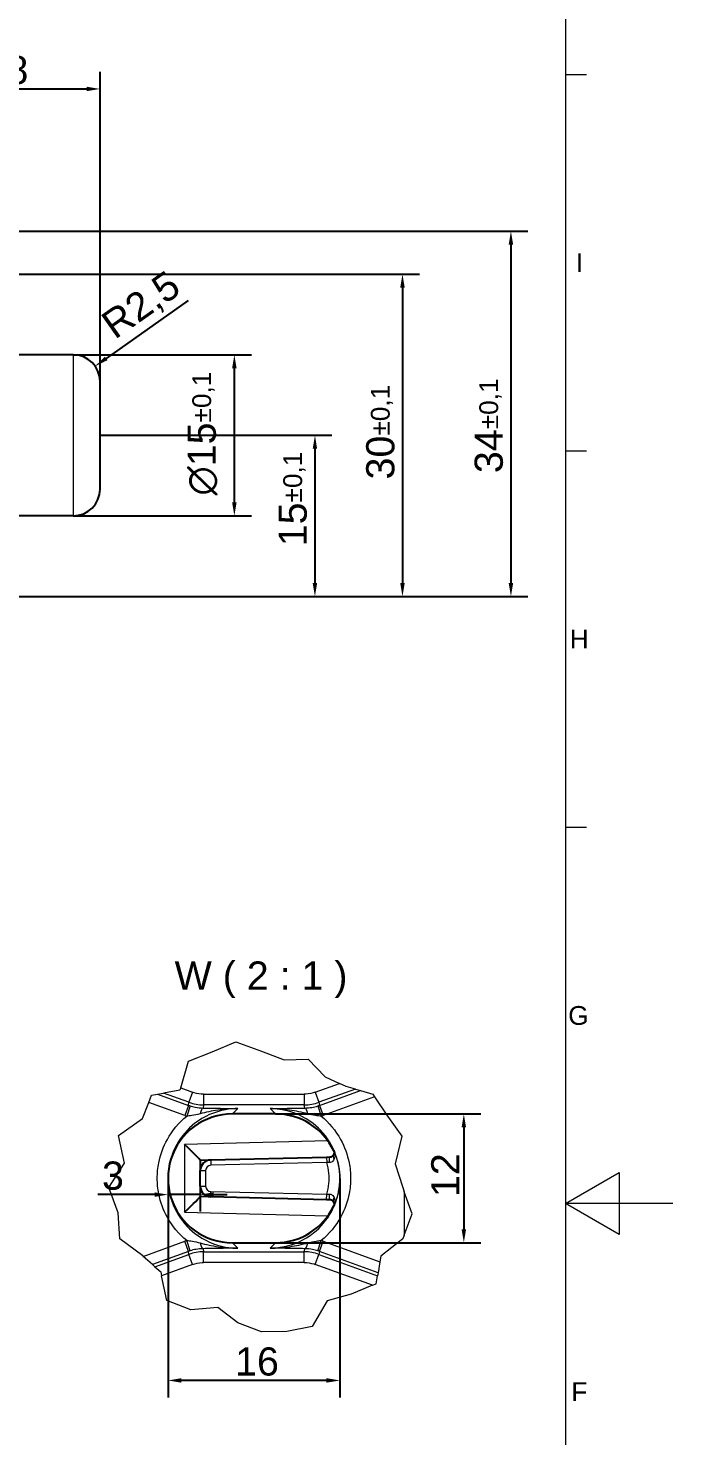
# Model space of a CAD drawing. Header units: millimetres. Extents: x 0 to 1486, y 0 to 1051.
# Drawn here: x 1336.2 to 1486.3, y 471.6 to 799.2 of the extents above; entities that cross this region are included whole.
import ezdxf

# ---------------------------------------------------------------- set-up
doc = ezdxf.new("R2010")
doc.units = ezdxf.units.MM
doc.header["$LTSCALE"] = 1.25
for name, color, linetype, lineweight, true_color in [('Bemaßungen(DIN)', 7, 'Continuous', 5, 0x262659), ('Bruchlinien(DIN)', 7, 'Continuous', 9, 0x262659), ('Sichtbare Kanten(DIN)', 7, 'Continuous', 25, 0x262659), ('Sichtbare tangentiale Kanten(DIN)', 7, 'Continuous', 15, 0x1a1a3e), ('Skizziergeometrie(DIN)', 7, 'Continuous', 9, 0x262659), ('Symbole(DIN)', 7, 'Continuous', 15, 0x262659)]:
    doc.layers.add(name, color=color, linetype=linetype, lineweight=lineweight, true_color=true_color)
doc.styles.add('Aktuell-DIN', font='arial.ttf')
doc.styles.add('Aktuell-DINGroßer Text', font='arial.ttf')
doc.dimstyles.new('STANDARD-DIN', dxfattribs={"dimscale": 1.25, "dimtxt": 5.25, "dimasz": 2.5, "dimexe": 3.175, "dimexo": 0, "dimgap": 0.8, "dimtad": 1, "dimrnd": 1e-08, "dimtxsty": 'Aktuell-DINGroßer Text', "dimcen": 0.09, "dimdle": 10, "dimclrd": 256, "dimclre": 256, "dimclrt": 256, "dimazin": 2, "dimtfac": 0.666667, "dimtmove": 0, "dimatfit": 3, "dimfxl": 1, "dimtolj": 1, "dimlwd": 25, "dimlwe": 25, "dimarcsym": 0})

# ---------------------------------------------------------------- blocks, each defined once
blk = doc.blocks.new('Ränder Standardrahmen')
at = {"layer": 'Skizziergeometrie(DIN)'}
for p, q in [((1169, 630.75), (1172.9, 630.75)), ((1169, 560.67), (1172.9, 560.67)), ((1169, 490.58), (1172.9, 490.58))]:
    blk.add_line(p, q, dxfattribs=at)
at = {"layer": 'Skizziergeometrie(DIN)', "flags": 128}
for points in [[(20, 20), (20, 821), (1169, 821), (1169, 20), (20, 20)], [(1189, 420.5), (1169, 420.5), (1179, 426.27), (1179, 414.73), (1169, 420.5)]]:
    blk.add_lwpolyline(points, dxfattribs=at)
at = {"layer": 'Symbole(DIN)', "color": 179, "true_color": 0x262659, "char_height": 3.5, "attachment_point": 7, "style": 'Aktuell-DIN'}
for s, insert in [('I', (1170.95, 593.96)), ('H', (1169.8, 523.88)), ('G', (1169.52, 453.73)), ('F', (1170.08, 383.71))]:
    blk.add_mtext(s, dxfattribs=dict(at, insert=insert))
blk = doc.blocks.new('*D12')
at = {"layer": 'Bemaßungen(DIN)', "color": 250, "linetype": 'Continuous', "lineweight": 25, "true_color": 0x3f3f3f, "transparency": 16777216}
for p, q in [((1245.44, 751.95), (1452.53, 751.95)), ((1448.56, 748.82), (1448.56, 670.07)), ((1213.52, 666.95), (1452.53, 666.95))]:
    blk.add_line(p, q, dxfattribs=at)
at = {"layer": 'Bemaßungen(DIN)', "color": 250, "linetype": 'Continuous', "true_color": 0x3f3f3f, "transparency": 16777216}
for points in [[(1448.04, 748.82), (1449.08, 748.82), (1448.56, 751.95)], [(1448.04, 670.07), (1449.08, 670.07), (1448.56, 666.95)]]:
    blk.add_solid(points, dxfattribs=at)
at = {"layer": 'Defpoints', "color": 0, "linetype": 'Continuous', "transparency": 16777216}
for p in [(1245.44, 751.95), (1213.52, 666.95), (1448.56, 666.95)]:
    blk.add_point(p, dxfattribs=at)
at = {"layer": 'Bemaßungen(DIN)', "color": 179, "linetype": 'Continuous', "lineweight": 25, "true_color": 0x262659, "transparency": 16777216, "insert": (1440.11, 695.65), "char_height": 6.5625, "attachment_point": 1, "rotation": 90, "style": 'Aktuell-DINGroßer Text'}
blk.add_mtext('\\A1;34{\\H4.375;±0,1}', dxfattribs=at)
blk = doc.blocks.new('*D13')
at = {"layer": 'Bemaßungen(DIN)', "color": 250, "linetype": 'Continuous', "lineweight": 25, "true_color": 0x3f3f3f, "transparency": 16777216}
for p, q in [((1288.04, 741.95), (1427.29, 741.95)), ((1423.32, 738.82), (1423.32, 670.07)), ((1213.52, 666.95), (1427.29, 666.95))]:
    blk.add_line(p, q, dxfattribs=at)
at = {"layer": 'Bemaßungen(DIN)', "color": 250, "linetype": 'Continuous', "true_color": 0x3f3f3f, "transparency": 16777216}
for points in [[(1422.8, 738.82), (1423.84, 738.82), (1423.32, 741.95)], [(1422.8, 670.07), (1423.84, 670.07), (1423.32, 666.95)]]:
    blk.add_solid(points, dxfattribs=at)
at = {"layer": 'Defpoints', "color": 0, "linetype": 'Continuous', "transparency": 16777216}
for p in [(1288.04, 741.95), (1213.52, 666.95), (1423.32, 666.95)]:
    blk.add_point(p, dxfattribs=at)
at = {"layer": 'Bemaßungen(DIN)', "color": 179, "linetype": 'Continuous', "lineweight": 25, "true_color": 0x262659, "transparency": 16777216, "insert": (1414.87, 694.18), "char_height": 6.5625, "attachment_point": 1, "rotation": 90, "style": 'Aktuell-DINGroßer Text'}
blk.add_mtext('\\A1;30{\\H4.375;±0,1}', dxfattribs=at)
blk = doc.blocks.new('*D14')
at = {"layer": 'Bemaßungen(DIN)', "color": 250, "linetype": 'Continuous', "lineweight": 25, "true_color": 0x3f3f3f, "transparency": 16777216}
for p, q in [((1352.94, 704.45), (1406.91, 704.45)), ((1402.94, 701.32), (1402.94, 670.07)), ((1213.52, 666.95), (1406.91, 666.95))]:
    blk.add_line(p, q, dxfattribs=at)
at = {"layer": 'Bemaßungen(DIN)', "color": 250, "linetype": 'Continuous', "true_color": 0x3f3f3f, "transparency": 16777216}
for points in [[(1402.42, 701.32), (1403.46, 701.32), (1402.94, 704.45)], [(1402.42, 670.07), (1403.46, 670.07), (1402.94, 666.95)]]:
    blk.add_solid(points, dxfattribs=at)
at = {"layer": 'Defpoints', "color": 0, "linetype": 'Continuous', "transparency": 16777216}
for p in [(1352.94, 704.45), (1213.52, 666.95), (1402.94, 666.95)]:
    blk.add_point(p, dxfattribs=at)
at = {"layer": 'Bemaßungen(DIN)', "color": 179, "linetype": 'Continuous', "lineweight": 25, "true_color": 0x262659, "transparency": 16777216, "insert": (1394.48, 678.62), "char_height": 6.5625, "attachment_point": 1, "rotation": 90, "style": 'Aktuell-DINGroßer Text'}
blk.add_mtext('\\A1;15{\\H4.375;±0,1}', dxfattribs=at)
blk = doc.blocks.new('*D15')
at = {"layer": 'Bemaßungen(DIN)', "color": 250, "linetype": 'Continuous', "lineweight": 25, "true_color": 0x3f3f3f, "transparency": 16777216}
for p, q in [((1346.69, 723.2), (1388.16, 723.2)), ((1384.19, 688.82), (1384.19, 720.07)), ((1346.69, 685.7), (1388.16, 685.7))]:
    blk.add_line(p, q, dxfattribs=at)
at = {"layer": 'Bemaßungen(DIN)', "color": 250, "linetype": 'Continuous', "true_color": 0x3f3f3f, "transparency": 16777216}
for points in [[(1383.67, 720.07), (1384.71, 720.07), (1384.19, 723.2)], [(1383.67, 688.82), (1384.71, 688.82), (1384.19, 685.7)]]:
    blk.add_solid(points, dxfattribs=at)
at = {"layer": 'Defpoints', "color": 0, "linetype": 'Continuous', "transparency": 16777216}
for p in [(1346.69, 723.2), (1384.19, 723.2), (1346.69, 685.7)]:
    blk.add_point(p, dxfattribs=at)
at = {"layer": 'Bemaßungen(DIN)', "color": 179, "linetype": 'Continuous', "lineweight": 25, "true_color": 0x262659, "transparency": 16777216, "insert": (1373.31, 690.44), "char_height": 6.5625, "attachment_point": 1, "rotation": 90, "style": 'Aktuell-DINGroßer Text'}
blk.add_mtext('\\A1;{\\fAIGDT|b0|i0;\\ln}\\fArial|b0|i0;{\\H6.5625;15{\\H4.375;±0,1}}', dxfattribs=at)
blk = doc.blocks.new('*D16')
at = {"layer": 'Bemaßungen(DIN)', "color": 250, "linetype": 'Continuous', "lineweight": 25, "true_color": 0x3f3f3f, "transparency": 16777216}
blk.add_line((1373.46, 735.85), (1354.35, 722.36), dxfattribs=at)
at = {"layer": 'Bemaßungen(DIN)', "color": 250, "linetype": 'Continuous', "true_color": 0x3f3f3f, "transparency": 16777216}
blk.add_solid([(1354.04, 722.78), (1354.65, 721.93), (1351.79, 720.55)], dxfattribs=at)
at = {"layer": 'Defpoints', "color": 0, "linetype": 'Continuous', "transparency": 16777216}
for p in [(1351.79, 720.55), (1346.69, 716.95)]:
    blk.add_point(p, dxfattribs=at)
at = {"layer": 'Bemaßungen(DIN)', "color": 179, "linetype": 'Continuous', "lineweight": 25, "true_color": 0x262659, "transparency": 16777216, "insert": (1352.59, 731.99), "char_height": 6.562, "attachment_point": 1, "rotation": 35.2211, "style": 'Aktuell-DINGroßer Text'}
blk.add_mtext('\\A1;R2,5', dxfattribs=at)
blk = doc.blocks.new('*D21')
at = {"layer": 'Bemaßungen(DIN)', "color": 250, "linetype": 'Continuous', "lineweight": 25, "true_color": 0x3f3f3f, "transparency": 16777216}
for p, q in [((1307.94, 739.45), (1307.94, 789.04)), ((1352.94, 716.95), (1352.94, 789.04)), ((1311.06, 785.07), (1349.81, 785.07))]:
    blk.add_line(p, q, dxfattribs=at)
at = {"layer": 'Bemaßungen(DIN)', "color": 250, "linetype": 'Continuous', "true_color": 0x3f3f3f, "transparency": 16777216}
for points in [[(1311.06, 785.59), (1311.06, 784.55), (1307.94, 785.07)], [(1349.81, 785.59), (1349.81, 784.55), (1352.94, 785.07)]]:
    blk.add_solid(points, dxfattribs=at)
at = {"layer": 'Defpoints', "color": 0, "linetype": 'Continuous', "transparency": 16777216}
for p in [(1352.94, 785.07), (1307.94, 739.45), (1352.94, 716.95)]:
    blk.add_point(p, dxfattribs=at)
at = {"layer": 'Bemaßungen(DIN)', "color": 179, "linetype": 'Continuous', "lineweight": 25, "true_color": 0x262659, "transparency": 16777216, "insert": (1326.04, 792.77), "char_height": 6.562, "attachment_point": 1, "style": 'Aktuell-DINGroßer Text'}
blk.add_mtext('\\A1;18', dxfattribs=at)
blk = doc.blocks.new('*D138')
at = {"layer": 'Bemaßungen(DIN)', "color": 250, "linetype": 'Continuous', "lineweight": 25, "true_color": 0x3f3f3f, "transparency": 16777216}
for p, q in [((1368.75, 531.5), (1368.75, 523.75)), ((1365.62, 527.72), (1352.38, 527.72)), ((1376.25, 527.72), (1368.75, 527.72)), ((1376.25, 529.69), (1376.25, 523.75)), ((1379.37, 527.72), (1382.5, 527.72))]:
    blk.add_line(p, q, dxfattribs=at)
at = {"layer": 'Bemaßungen(DIN)', "color": 250, "linetype": 'Continuous', "true_color": 0x3f3f3f, "transparency": 16777216}
for points in [[(1365.62, 528.24), (1365.62, 527.19), (1368.75, 527.72)], [(1379.37, 528.24), (1379.37, 527.19), (1376.25, 527.72)]]:
    blk.add_solid(points, dxfattribs=at)
at = {"layer": 'Defpoints', "color": 0, "linetype": 'Continuous', "transparency": 16777216}
for p in [(1368.75, 531.5), (1368.75, 527.72), (1376.25, 529.69)]:
    blk.add_point(p, dxfattribs=at)
at = {"layer": 'Bemaßungen(DIN)', "color": 179, "linetype": 'Continuous', "lineweight": 25, "true_color": 0x262659, "transparency": 16777216, "insert": (1353.38, 535.42), "char_height": 6.562, "attachment_point": 1, "style": 'Aktuell-DINGroßer Text'}
blk.add_mtext('\\A1;3', dxfattribs=at)
blk = doc.blocks.new('*D139')
at = {"layer": 'Bemaßungen(DIN)', "color": 250, "linetype": 'Continuous', "lineweight": 25, "true_color": 0x3f3f3f, "transparency": 16777216}
for p, q in [((1393.75, 546.5), (1441.57, 546.5)), ((1437.6, 543.37), (1437.6, 519.62)), ((1393.75, 516.5), (1441.57, 516.5))]:
    blk.add_line(p, q, dxfattribs=at)
at = {"layer": 'Bemaßungen(DIN)', "color": 250, "linetype": 'Continuous', "true_color": 0x3f3f3f, "transparency": 16777216}
for points in [[(1437.08, 543.37), (1438.12, 543.37), (1437.6, 546.5)], [(1437.08, 519.62), (1438.12, 519.62), (1437.6, 516.5)]]:
    blk.add_solid(points, dxfattribs=at)
at = {"layer": 'Defpoints', "color": 0, "linetype": 'Continuous', "transparency": 16777216}
for p in [(1393.75, 546.5), (1393.75, 516.5), (1437.6, 516.5)]:
    blk.add_point(p, dxfattribs=at)
at = {"layer": 'Bemaßungen(DIN)', "color": 179, "linetype": 'Continuous', "lineweight": 25, "true_color": 0x262659, "transparency": 16777216, "insert": (1430.01, 527.14), "char_height": 6.562, "attachment_point": 1, "rotation": 90, "style": 'Aktuell-DINGroßer Text'}
blk.add_mtext('\\A1;12', dxfattribs=at)
blk = doc.blocks.new('*D140')
at = {"layer": 'Bemaßungen(DIN)', "color": 250, "linetype": 'Continuous', "lineweight": 25, "true_color": 0x3f3f3f, "transparency": 16777216}
for p, q in [((1368.75, 531.5), (1368.75, 480.49)), ((1408.75, 531.5), (1408.75, 480.49)), ((1405.62, 484.46), (1371.87, 484.46))]:
    blk.add_line(p, q, dxfattribs=at)
at = {"layer": 'Bemaßungen(DIN)', "color": 250, "linetype": 'Continuous', "true_color": 0x3f3f3f, "transparency": 16777216}
for points in [[(1371.87, 484.98), (1371.87, 483.94), (1368.75, 484.46)], [(1405.62, 484.98), (1405.62, 483.94), (1408.75, 484.46)]]:
    blk.add_solid(points, dxfattribs=at)
at = {"layer": 'Defpoints', "color": 0, "linetype": 'Continuous', "transparency": 16777216}
for p in [(1368.75, 531.5), (1408.75, 531.5), (1368.75, 484.46)]:
    blk.add_point(p, dxfattribs=at)
at = {"layer": 'Bemaßungen(DIN)', "color": 179, "linetype": 'Continuous', "lineweight": 25, "true_color": 0x262659, "transparency": 16777216, "insert": (1384.36, 492.16), "char_height": 6.562, "attachment_point": 1, "style": 'Aktuell-DINGroßer Text'}
blk.add_mtext('\\A1;16', dxfattribs=at)

msp = doc.modelspace()

# ---------------------------------------------------------------- linework, layer by layer
at = {"layer": 'Bruchlinien(DIN)'}
for p, q in [((1373.551, 558.7768), (1379.0374, 560.9305)), ((1379.0374, 560.9305), (1384.5387, 563.2945)), ((1384.5387, 563.2945), (1390.5168, 561.097)), ((1390.5168, 561.097), (1395.7531, 559.0874)), ((1371.6948, 552.5529), (1373.551, 558.7768)), ((1395.7531, 559.0874), (1401.3701, 559.2101)), ((1401.3701, 559.2101), (1405.3579, 555.0965)), ((1405.3579, 555.0965), (1408.6553, 553.5922)), ((1364.2566, 549.1928), (1364.9146, 550.8739)), ((1364.9146, 550.8739), (1366.2913, 551.111)), ((1366.2913, 551.111), (1367.6896, 551.3518)), ((1371.5341, 552.0139), (1367.6896, 551.3518)), ((1371.6948, 552.5529), (1371.5341, 552.0139)), ((1410.2237, 552.8768), (1408.6553, 553.5922)), ((1412.3497, 552.278), (1410.2237, 552.8768)), ((1412.3497, 552.278), (1413.511, 551.951)), ((1413.511, 551.951), (1416.4248, 551.1305)), ((1416.4248, 551.1305), (1416.8414, 550.5043)), ((1416.8414, 550.5043), (1419.6845, 546.231)), ((1362.7753, 545.4077), (1364.2566, 549.1928)), ((1357.2448, 541.5011), (1362.7753, 545.4077)), ((1419.6845, 546.231), (1423.2087, 541.29)), ((1358.6408, 535.0117), (1357.2448, 541.5011)), ((1423.2087, 541.29), (1421.5877, 534.8697)), ((1354.9745, 529.3911), (1358.6408, 535.0117)), ((1421.5877, 534.8697), (1423.367, 529.3911)), ((1357.112, 523.5009), (1354.9745, 529.3911)), ((1423.367, 529.3911), (1423.7472, 528.3315)), ((1425.586, 523.2074), (1423.7472, 528.3315)), ((1357.5664, 517.3981), (1357.112, 523.5009)), ((1423.7472, 518.2466), (1425.586, 523.2074)), ((1423.7472, 518.2466), (1423.4369, 517.4092)), ((1362.8762, 513.4328), (1357.5664, 517.3981)), ((1423.4369, 517.4092), (1418.2715, 513.3669)), ((1362.9835, 513.3377), (1362.8762, 513.4328)), ((1365.11, 511.4529), (1362.9835, 513.3377)), ((1365.7097, 510.9215), (1365.11, 511.4529)), ((1418.0553, 512.0477), (1417.6441, 509.5386)), ((1418.2715, 513.3669), (1418.0553, 512.0477)), ((1365.7097, 510.9215), (1367.0694, 509.7163)), ((1367.0694, 509.7163), (1367.2559, 508.8254)), ((1368.4546, 503.0983), (1367.2559, 508.8254)), ((1417.2249, 506.9804), (1417.5282, 508.831)), ((1417.6441, 509.5386), (1417.5282, 508.831)), ((1416.3348, 506.6066), (1411.381, 504.5262)), ((1416.3348, 506.6066), (1417.2249, 506.9804)), ((1374.0646, 500.895), (1368.4546, 503.0983)), ((1380.3356, 501.4184), (1374.0646, 500.895)), ((1384.9625, 497.8911), (1380.3356, 501.4184)), ((1405.7784, 502.9572), (1402.3128, 496.9819)), ((1411.381, 504.5262), (1405.7784, 502.9572)), ((1390.5168, 495.7888), (1384.9625, 497.8911)), ((1396.4285, 495.8644), (1390.5168, 495.7888)), ((1402.3128, 496.9819), (1396.4285, 495.8644))]:
    msp.add_line(p, q, dxfattribs=at)
at = {"layer": 'Sichtbare Kanten(DIN)'}
for p, q in [((1346.6864, 723.1984), (1315.4364, 723.1984)), ((1352.9364, 691.9484), (1352.9364, 716.9484)), ((1346.6864, 685.6984), (1315.4364, 685.6984)), ((1393.7472, 546.4969), (1383.7472, 546.4969)), ((1376.2472, 535.7413), (1378.6862, 535.8009)), ((1376.2472, 535.7426), (1376.2472, 535.7413)), ((1376.2472, 535.7413), (1376.2472, 533.3017)), ((1378.6862, 535.8009), (1405.6564, 536.4601)), ((1405.6564, 536.4601), (1406.4294, 536.479)), ((1376.2472, 529.6922), (1376.2472, 533.3017)), ((1376.2472, 529.6922), (1376.2472, 527.2526)), ((1376.2472, 527.2526), (1376.2472, 527.2513)), ((1378.6862, 527.1929), (1376.2472, 527.2526)), ((1405.6564, 526.5338), (1378.6862, 527.1929)), ((1406.4294, 526.5149), (1405.6564, 526.5338)), ((1383.7472, 516.4969), (1393.7472, 516.4969))]:
    msp.add_line(p, q, dxfattribs=at)
for centre, radius, start, end in [((1346.6864, 716.9484), 6.25, 0, 90), ((1346.6864, 691.9484), 6.25, 270, 0), ((1383.7472, 531.4969), 15, 90, 162.765892), ((1393.7472, 531.4969), 15, 25.29422, 90), ((1383.7472, 531.4969), 15, 162.765892, 197.234108), ((1378.7472, 533.3017), 2.5, 91.4, 180), ((1378.7472, 529.6922), 2.5, 180, 268.6), ((1383.7472, 531.4969), 15, 197.234108, 270), ((1393.7472, 531.4969), 15, 270, 334.70578)]:
    msp.add_arc(centre, radius, start, end, dxfattribs=at)
for centre, major_axis, start_param, end_param in [((1372.4972, 539.4008), (-3.7497, 3.6592), 3.15436284, 4.69897923), ((1372.4972, 523.5931), (3.7497, 3.6592), 4.72579873, 6.27041512)]:
    msp.add_ellipse(centre, major_axis=major_axis, ratio=0.01308681, start_param=start_param, end_param=end_param, dxfattribs=at)
for points, knots in [([(1407.3091, 537.9059), (1407.3799, 537.7562), (1407.4127, 537.5886), (1407.3943, 537.2578), (1407.3432, 537.0949), (1407.2515, 536.9463), (1407.2467, 536.9387), (1407.2418, 536.9312)], [0, 0, 0, 0, 0.49695745, 0.49695745, 0.99391491, 0.99391491, 1.02081466, 1.02081466, 1.02081466, 1.02081466]), ([(1406.4294, 536.479), (1406.4949, 536.4806), (1406.5594, 536.4886), (1406.7202, 536.5242), (1406.8122, 536.5606), (1407.0003, 536.666), (1407.0892, 536.7413), (1407.1907, 536.8584), (1407.2177, 536.8944), (1407.241, 536.93)], [-0.229242029, -0.229242029, -0.229242029, -0.229242029, -0.211233889, -0.211233889, -0.182420864, -0.182420864, -0.144963932, -0.144963932, -0.129209049, -0.129209049, -0.129209049, -0.129209049]), ([(1407.2418, 526.0627), (1407.2418, 526.0627), (1407.2418, 526.0627), (1407.2418, 526.0627), (1407.1881, 526.1447), (1407.12, 526.2226), (1406.9749, 526.3407), (1406.9051, 526.3854), (1406.7548, 526.4555), (1406.6751, 526.4818), (1406.5385, 526.5077), (1406.4843, 526.5136), (1406.4294, 526.5149)], [-0.100032044, -0.100032044, -0.100032044, -0.100032044, -0.100031662, -0.100031662, -0.100031662, -0.064956345, -0.064956345, -0.039267689, -0.039267689, -0.015102957, -0.015102957, 0, 0, 0, 0]), ([(1407.2418, 526.0627), (1407.2467, 526.0552), (1407.2515, 526.0476), (1407.3432, 525.899), (1407.3943, 525.7361), (1407.4127, 525.4053), (1407.3799, 525.2377), (1407.3091, 525.0879)], [0.96701516, 0.96701516, 0.96701516, 0.96701516, 0.99391491, 0.99391491, 1.49087236, 1.49087236, 1.98782982, 1.98782982, 1.98782982, 1.98782982])]:
    msp.add_open_spline(points, degree=3, knots=knots, dxfattribs=at)
at = {"layer": 'Sichtbare tangentiale Kanten(DIN)'}
for p, q in [((1346.6864, 723.1984), (1346.6864, 685.6984)), ((1366.2913, 551.111), (1373.4831, 548.4934)), ((1373.6073, 549.1979), (1367.6896, 551.3518)), ((1371.6948, 552.5529), (1374.4618, 551.5457)), ((1374.4618, 551.5457), (1373.6073, 549.1979)), ((1377.0254, 551.0937), (1400.4691, 551.0937)), ((1377.0254, 551.0937), (1377.0254, 548.5952)), ((1400.4691, 551.0937), (1400.4691, 548.5952)), ((1403.0327, 551.5457), (1408.6553, 553.5922)), ((1403.0327, 551.5457), (1403.8872, 549.1979)), ((1412.3497, 552.278), (1403.8872, 549.1979)), ((1404.0114, 548.4934), (1413.511, 551.951)), ((1416.8414, 550.5043), (1404.866, 546.1456)), ((1372.6285, 546.1456), (1364.2566, 549.1928)), ((1373.4831, 548.4934), (1372.6285, 546.1456)), ((1373.8662, 548.3627), (1373.1075, 545.9822)), ((1373.4831, 548.4934), (1373.6073, 549.1979)), ((1377.0254, 548.5952), (1376.8964, 547.8636)), ((1400.4691, 548.5952), (1377.0254, 548.5952)), ((1384.9725, 547.7222), (1383.7472, 546.4969)), ((1393.7472, 546.4969), (1392.522, 547.7222)), ((1400.5981, 547.8637), (1400.4691, 548.5952)), ((1403.6268, 548.3622), (1404.3851, 545.9816)), ((1403.8872, 549.1979), (1404.0114, 548.4934)), ((1404.0114, 548.4934), (1404.866, 546.1456)), ((1405.9529, 540.2161), (1372.5954, 539.4008)), ((1372.5954, 539.4008), (1372.5954, 523.5931)), ((1378.6862, 535.8009), (1378.7167, 534.5513)), ((1405.6869, 535.2105), (1378.7167, 534.5513)), ((1405.6564, 536.4601), (1405.6869, 535.2105)), ((1376.2472, 533.3017), (1377.4972, 533.3017)), ((1377.4972, 533.3017), (1377.4972, 529.6922)), ((1376.2472, 529.6922), (1377.4972, 529.6922)), ((1378.6862, 527.1929), (1378.7167, 528.4426)), ((1378.7167, 528.4426), (1405.6869, 527.7834)), ((1405.6564, 526.5338), (1405.6869, 527.7834)), ((1423.7472, 528.3315), (1423.7472, 518.2466)), ((1372.5954, 523.5931), (1405.9529, 522.7778)), ((1362.9835, 513.3377), (1372.6285, 516.8483)), ((1373.4831, 514.5005), (1365.11, 511.4529)), ((1373.4831, 514.5005), (1372.6285, 516.8483)), ((1373.8662, 514.6312), (1373.1075, 517.0117)), ((1373.6073, 513.7959), (1373.4831, 514.5005)), ((1376.8964, 515.1303), (1377.0254, 514.3987)), ((1383.7472, 516.4969), (1384.9725, 515.2717)), ((1393.7472, 516.4969), (1392.522, 515.2717)), ((1400.4691, 514.3987), (1400.5981, 515.1302)), ((1403.6268, 514.6317), (1404.3851, 517.0123)), ((1404.0114, 514.5005), (1403.8872, 513.7959)), ((1404.0114, 514.5005), (1404.866, 516.8483)), ((1417.6441, 509.5386), (1404.0114, 514.5005)), ((1404.866, 516.8483), (1418.0553, 512.0477)), ((1365.7097, 510.9215), (1373.6073, 513.7959)), ((1374.4618, 511.4481), (1367.2559, 508.8254)), ((1374.4618, 511.4481), (1373.6073, 513.7959)), ((1377.0254, 511.9002), (1377.0254, 514.3987)), ((1377.0254, 514.3987), (1400.4691, 514.3987)), ((1400.4691, 511.9002), (1377.0254, 511.9002)), ((1400.4691, 511.9002), (1400.4691, 514.3987)), ((1403.0327, 511.4481), (1403.8872, 513.7959)), ((1416.3348, 506.6066), (1403.0327, 511.4481)), ((1403.8872, 513.7959), (1417.5282, 508.831))]:
    msp.add_line(p, q, dxfattribs=at)
for centre, start, end in [((1378.7472, 533.3017), 91.4, 180), ((1378.7472, 529.6922), 180, 268.6)]:
    msp.add_arc(centre, 1.25, start, end, dxfattribs=at)
for centre, major_axis, ratio, start_param, end_param in [((1376.9039, 557.8999), (-1.7381, -9.8574), 0.99905825, 6.10875979, 6.14924874), ((1377.027, 558.5983), (-1.737, -9.8512), 0.99968576, 6.10875979, 6.45761082), ((1376.8964, 545.3651), (0.0284, 2.4998), 0.30903758, 0.036704, 1.09349298), ((1400.4675, 558.5983), (1.737, -9.8512), 0.99968576, 6.10875979, 6.45761082), ((1400.5981, 545.3652), (-0.0283, 2.4998), 0.30869269, 5.18933497, 6.24648563), ((1400.5906, 557.8999), (1.7381, -9.8574), 0.99905825, 0.13377792, 0.17442551), ((1376.9039, 557.8999), (-2.172, -12.3178), 0.9993719, 6.10875979, 6.14924874), ((1400.5906, 557.8999), (2.172, -12.3178), 0.9993719, 0.13377792, 0.17442551), ((1406.46, 535.2294), (-0.0305, 1.2496), 0.19249261, 0, 1.62181787), ((1408.2878, 536.2469), (-1.0442, 0.6871), 0.65686063, 0.00395204, 1.08634946), ((1406.46, 527.7645), (-0.0305, -1.2496), 0.19249261, 4.66136744, 6.28318531), ((1408.2878, 526.747), (-1.0442, -0.6871), 0.65686063, 5.19683585, 6.27923327), ((1376.9039, 505.094), (-2.172, 12.3178), 0.9993719, 0.13393657, 0.17442551), ((1376.9039, 505.094), (-1.7381, 9.8574), 0.99905825, 0.13393657, 0.17442551), ((1376.8964, 517.6287), (0.0284, -2.4998), 0.30903758, 5.18969233, 6.24648131), ((1400.5981, 517.6287), (-0.0283, -2.4998), 0.30869269, 0.03669968, 1.09385034), ((1400.5906, 505.094), (1.7381, 9.8574), 0.99905825, 6.10875979, 6.14940739), ((1400.5906, 505.094), (2.172, 12.3178), 0.9993719, 6.10875979, 6.14940739), ((1377.027, 504.3956), (-1.737, 9.8512), 0.99968576, 6.10875979, 6.45761082), ((1400.4675, 504.3956), (1.737, 9.8512), 0.99968576, 6.10875979, 6.45761082)]:
    msp.add_ellipse(centre, major_axis=major_axis, ratio=ratio, start_param=start_param, end_param=end_param, dxfattribs=at)
for points, knots in [([(1377.0254, 551.0937), (1376.2758, 551.0937), (1375.5264, 551.207), (1374.6932, 551.4647), (1374.577, 551.5039), (1374.4618, 551.5457)], [-0.174425513, -0.174425513, -0.174425513, -0.174425513, 0.125397412, 0.125397412, 0.174425513, 0.174425513, 0.174425513, 0.174425513]), ([(1403.0327, 551.5457), (1402.3283, 551.2894), (1401.5853, 551.1395), (1400.7142, 551.0967), (1400.5917, 551.0938), (1400.4691, 551.0937)], [-0.174425513, -0.174425513, -0.174425513, -0.174425513, 0.125397412, 0.125397412, 0.174425513, 0.174425513, 0.174425513, 0.174425513]), ([(1384.9725, 547.7222), (1384.032, 547.722), (1383.0915, 547.6399), (1379.5769, 547.022), (1377.104, 545.9269), (1373.2973, 542.9741), (1371.8432, 541.2776), (1369.9648, 537.8891), (1369.3796, 536.288), (1368.85, 533.6024), (1368.7472, 532.5497), (1368.7472, 531.4969), (1368.7472, 530.4442), (1368.85, 529.3915), (1369.3796, 526.7059), (1369.9648, 525.1048), (1371.8432, 521.7163), (1373.2973, 520.0198), (1377.104, 517.067), (1379.5769, 515.9719), (1383.0915, 515.354), (1384.032, 515.2719), (1384.9725, 515.2717)], [-2.45658153, -2.45658153, -2.45658153, -2.45658153, -2.32634343, -2.32634343, -1.96246072, -1.96246072, -1.65920763, -1.65920763, -1.42593602, -1.42593602, -1.28014127, -1.28014127, -1.28014127, -1.13434651, -1.13434651, -0.9010749, -0.9010749, -0.59782181, -0.59782181, -0.23393911, -0.23393911, -0.103701, -0.103701, -0.103701, -0.103701]), ([(1373.8662, 548.3627), (1374.2672, 548.2348), (1374.6751, 548.1309), (1375.6909, 547.9341), (1376.2959, 547.8721), (1376.8964, 547.8636)], [-0.157900257, -0.157900257, -0.157900257, -0.157900257, -0.094765941, -0.094765941, 0, 0, 0, 0]), ([(1384.9725, 547.7222), (1383.4103, 547.7361), (1381.8497, 547.615), (1378.9149, 547.1746), (1377.5299, 546.8664), (1376.2232, 546.5213)], [-0.362003487, -0.362003487, -0.362003487, -0.362003487, -0.176767704, -0.176767704, 0, 0, 0, 0]), ([(1376.8964, 547.8636), (1378.2973, 547.8477), (1379.6484, 547.8263), (1382.3236, 547.7777), (1383.6508, 547.7501), (1384.9725, 547.7222)], [0, 0, 0, 0, 0.176767704, 0.176767704, 0.362003487, 0.362003487, 0.362003487, 0.362003487]), ([(1392.522, 547.7222), (1392.8436, 547.7295), (1393.1758, 547.7362), (1393.8343, 547.7499), (1394.1647, 547.7567), (1395.1388, 547.7763), (1395.7869, 547.789), (1397.7807, 547.8254), (1399.1633, 547.8474), (1400.5981, 547.8637)], [-0.001115871, -0.001115871, -0.001115871, -0.001115871, 0.044872271, 0.044872271, 0.090860432, 0.090860432, 0.179913344, 0.179913344, 0.360942577, 0.360942577, 0.360942577, 0.360942577]), ([(1401.2706, 546.5206), (1399.9323, 546.8739), (1398.5119, 547.1885), (1396.3185, 547.5104), (1395.5824, 547.5929), (1394.4554, 547.6752), (1394.0696, 547.6957), (1393.2964, 547.7209), (1392.9111, 547.7259), (1392.522, 547.7222)], [-0.360942577, -0.360942577, -0.360942577, -0.360942577, -0.179913344, -0.179913344, -0.090860432, -0.090860432, -0.044872271, -0.044872271, 0.001115871, 0.001115871, 0.001115871, 0.001115871]), ([(1392.522, 515.2717), (1392.8851, 515.2718), (1393.259, 515.2848), (1393.9961, 515.3357), (1394.3638, 515.3737), (1394.9862, 515.4596), (1395.2419, 515.5011), (1398.079, 516.0316), (1400.5394, 517.1517), (1404.2992, 520.1303), (1405.7254, 521.8228), (1407.5646, 525.1926), (1408.1362, 526.7818), (1408.6507, 529.445), (1408.7494, 530.4884), (1408.7472, 531.5315), (1408.745, 532.5744), (1408.6419, 533.617), (1408.1163, 536.2772), (1407.5383, 537.8635), (1405.6859, 541.2248), (1404.2532, 542.9109), (1400.482, 545.8741), (1398.0172, 546.9844), (1395.1831, 547.5026), (1394.9325, 547.5424), (1394.3231, 547.6246), (1393.9635, 547.6609), (1393.2427, 547.7097), (1392.877, 547.7221), (1392.522, 547.7222)], [-2.35277973, -2.35277973, -2.35277973, -2.35277973, -2.30164246, -2.30164246, -2.25050519, -2.25050519, -2.21465859, -2.21465859, -1.85093652, -1.85093652, -1.55042859, -1.55042859, -1.31926864, -1.31926864, -1.17479367, -1.17479367, -1.17479367, -1.03036189, -1.03036189, -0.79927105, -0.79927105, -0.49885295, -0.49885295, -0.13513091, -0.13513091, -0.1000076, -0.1000076, -0.0500038, -0.0500038, 0, 0, 0, 0]), ([(1400.5981, 547.8637), (1401.1404, 547.8713), (1401.6859, 547.9226), (1402.7003, 548.1012), (1403.1679, 548.216), (1403.6268, 548.3622)], [0, 0, 0, 0, 0.085569422, 0.085569422, 0.157810463, 0.157810463, 0.157810463, 0.157810463]), ([(1373.1075, 517.0117), (1371.2803, 518.5081), (1369.7402, 520.3538), (1367.6525, 524.1197), (1366.9771, 525.9675), (1366.3659, 529.067), (1366.2472, 530.282), (1366.2472, 531.4969), (1366.2472, 532.7119), (1366.3659, 533.9269), (1366.9771, 537.0264), (1367.6525, 538.8742), (1369.7402, 542.6401), (1371.2803, 544.4858), (1373.1075, 545.9822)], [0.61767427, 0.61767427, 0.61767427, 0.61767427, 0.9010749, 0.9010749, 1.13434651, 1.13434651, 1.28014127, 1.28014127, 1.28014127, 1.42593602, 1.42593602, 1.65920763, 1.65920763, 1.94260826, 1.94260826, 1.94260826, 1.94260826]), ([(1376.2232, 546.5213), (1375.5227, 546.3363), (1374.8698, 546.1882), (1373.8549, 546.0315), (1373.469, 545.9931), (1373.1075, 545.9822)], [0, 0, 0, 0, 0.094765941, 0.094765941, 0.157900257, 0.157900257, 0.157900257, 0.157900257]), ([(1404.3851, 545.9816), (1403.9714, 545.9942), (1403.5258, 546.0427), (1402.4968, 546.2166), (1401.9033, 546.3536), (1401.2706, 546.5206)], [-0.157810463, -0.157810463, -0.157810463, -0.157810463, -0.085569422, -0.085569422, 0, 0, 0, 0]), ([(1404.3851, 545.9816), (1406.2253, 544.4752), (1407.7744, 542.6144), (1409.8519, 538.8449), (1410.519, 537.0141), (1411.1256, 533.9438), (1411.2446, 532.7405), (1411.2472, 531.5369), (1411.2498, 530.3329), (1411.1358, 529.1287), (1410.542, 526.0549), (1409.8823, 524.2208), (1407.8077, 520.4197), (1406.2451, 518.535), (1404.3851, 517.0123)], [0.51389897, 0.51389897, 0.51389897, 0.51389897, 0.79927105, 0.79927105, 1.03036189, 1.03036189, 1.17479367, 1.17479367, 1.17479367, 1.31926864, 1.31926864, 1.55042859, 1.55042859, 1.83888074, 1.83888074, 1.83888074, 1.83888074]), ([(1407.2418, 536.9312), (1407.309, 537.0326), (1407.3547, 537.1413), (1407.4236, 537.4237), (1407.4177, 537.5973), (1407.3588, 537.8078), (1407.3408, 537.8566), (1407.3193, 537.9036)], [0, 0, 0, 0, 0.043453282, 0.043453282, 0.112978532, 0.112978532, 0.134805661, 0.134805661, 0.134805661, 0.134805661]), ([(1407.3091, 537.9059), (1407.31, 537.9057), (1407.3108, 537.9055), (1407.3126, 537.9051), (1407.3134, 537.9049), (1407.3143, 537.9047), (1407.316, 537.9044), (1407.3176, 537.904), (1407.3193, 537.9036)], [0, 0, 0, 0, 0.0250996274, 0.0250996274, 0.0501992549, 0.0501992549, 0.0501992549, 0.0996719335, 0.0996719335, 0.0996719335, 0.0996719335]), ([(1407.3193, 537.9036), (1407.3647, 537.8061), (1407.4045, 537.7056), (1407.5455, 537.2751), (1407.5908, 536.9272), (1407.5389, 536.3688), (1407.4882, 536.1557), (1407.4021, 535.9598)], [-0.134805661, -0.134805661, -0.134805661, -0.134805661, -0.112978532, -0.112978532, -0.043453282, -0.043453282, 0, 0, 0, 0]), ([(1406.2213, 535.1598), (1406.1336, 535.1675), (1406.045, 535.1757), (1405.8666, 535.1926), (1405.7768, 535.2014), (1405.6869, 535.2105)], [0, 0, 0, 0, 0.0155618801, 0.0155618801, 0.0311237601, 0.0311237601, 0.0311237601, 0.0311237601]), ([(1405.6869, 527.7834), (1405.8188, 528.2105), (1405.9279, 528.6446), (1406.1689, 529.8778), (1406.2472, 530.6874), (1406.2472, 531.4969), (1406.2472, 532.3065), (1406.1689, 533.1161), (1405.9279, 534.3493), (1405.8188, 534.7834), (1405.6869, 535.2105)], [0.639926168, 0.639926168, 0.639926168, 0.639926168, 0.693556996, 0.693556996, 0.790702617, 0.790702617, 0.790702617, 0.887848237, 0.887848237, 0.941479065, 0.941479065, 0.941479065, 0.941479065]), ([(1407.4021, 535.9598), (1407.3716, 535.8881), (1407.336, 535.8186), (1407.1989, 535.5944), (1407.0739, 535.4527), (1406.8008, 535.2639), (1406.6645, 535.203), (1406.4214, 535.1562), (1406.3228, 535.1507), (1406.2213, 535.1598)], [0.129203764, 0.129203764, 0.129203764, 0.129203764, 0.144963932, 0.144963932, 0.182420864, 0.182420864, 0.211233889, 0.211233889, 0.229242029, 0.229242029, 0.229242029, 0.229242029]), ([(1407.8883, 536.5146), (1408.1327, 535.8218), (1408.3263, 535.1111), (1408.6533, 533.4377), (1408.7472, 532.4673), (1408.7472, 531.4969), (1408.7472, 530.5266), (1408.6533, 529.5562), (1408.3263, 527.8828), (1408.1327, 527.1721), (1407.8883, 526.4793)], [-0.961393127, -0.961393127, -0.961393127, -0.961393127, -0.887848237, -0.887848237, -0.790702617, -0.790702617, -0.790702617, -0.693556996, -0.693556996, -0.620012107, -0.620012107, -0.620012107, -0.620012107]), ([(1405.6869, 527.7834), (1405.7768, 527.7925), (1405.8666, 527.8013), (1406.045, 527.8182), (1406.1336, 527.8264), (1406.2213, 527.8341)], [-0.0311237601, -0.0311237601, -0.0311237601, -0.0311237601, -0.0155618801, -0.0155618801, 0, 0, 0, 0]), ([(1406.2213, 527.8341), (1406.3064, 527.8417), (1406.3895, 527.8391), (1406.5968, 527.8088), (1406.7157, 527.7668), (1406.9364, 527.6453), (1407.0368, 527.5637), (1407.2414, 527.3427), (1407.3337, 527.1935), (1407.4025, 527.0345), (1407.4025, 527.0345), (1407.4025, 527.0345), (1407.4021, 527.0341)], [0, 0, 0, 0, 0.015102957, 0.015102957, 0.039267689, 0.039267689, 0.064956345, 0.064956345, 0.100031662, 0.100031662, 0.100031662, 0.10003733, 0.10003733, 0.10003733, 0.10003733]), ([(1407.3193, 525.0903), (1407.3758, 525.2136), (1407.4077, 525.3504), (1407.4115, 525.608), (1407.393, 525.7278), (1407.3239, 525.9202), (1407.2879, 525.9932), (1407.2418, 526.0627)], [-0.000705202, -0.000705202, -0.000705202, -0.000705202, 0.056645251, 0.056645251, 0.104309994, 0.104309994, 0.134100459, 0.134100459, 0.134100459, 0.134100459]), ([(1407.3193, 525.0903), (1407.3176, 525.0899), (1407.316, 525.0895), (1407.3143, 525.0892), (1407.3134, 525.089), (1407.3126, 525.0888), (1407.3108, 525.0884), (1407.31, 525.0882), (1407.3091, 525.088)], [1.3038060423, 1.3038060423, 1.3038060423, 1.3038060423, 1.3532787209, 1.3532787209, 1.3532787209, 1.3783783484, 1.3783783484, 1.4034779758, 1.4034779758, 1.4034779758, 1.4034779758]), ([(1407.4021, 527.0341), (1407.4613, 526.8999), (1407.5036, 526.7574), (1407.5743, 526.3792), (1407.5793, 526.1414), (1407.5191, 525.6245), (1407.4385, 525.3463), (1407.3193, 525.0903)], [-0.134100459, -0.134100459, -0.134100459, -0.134100459, -0.104309994, -0.104309994, -0.056645251, -0.056645251, 0.000705202, 0.000705202, 0.000705202, 0.000705202]), ([(1373.1075, 517.0117), (1373.5206, 516.9992), (1373.9655, 516.9508), (1374.9947, 516.7772), (1375.5893, 516.64), (1376.2232, 516.4726)], [-0.157900256, -0.157900256, -0.157900256, -0.157900256, -0.085749399, -0.085749399, 0, 0, 0, 0]), ([(1376.8964, 515.1303), (1376.353, 515.1226), (1375.8064, 515.0711), (1374.7915, 514.8921), (1374.3245, 514.7773), (1373.8662, 514.6312)], [0, 0, 0, 0, 0.085749399, 0.085749399, 0.157900256, 0.157900256, 0.157900256, 0.157900256]), ([(1376.2232, 516.4726), (1377.5612, 516.1193), (1378.9812, 515.8046), (1381.9209, 515.3733), (1383.446, 515.2581), (1384.9725, 515.2717)], [-0.360817399, -0.360817399, -0.360817399, -0.360817399, -0.179815656, -0.179815656, 0.001186088, 0.001186088, 0.001186088, 0.001186088]), ([(1384.9725, 515.2717), (1383.681, 515.2445), (1382.3843, 515.2175), (1379.7128, 515.1686), (1378.3308, 515.1465), (1376.8964, 515.1303)], [-0.001186088, -0.001186088, -0.001186088, -0.001186088, 0.179815656, 0.179815656, 0.360817399, 0.360817399, 0.360817399, 0.360817399]), ([(1392.522, 515.2717), (1392.9111, 515.268), (1393.2964, 515.273), (1394.0696, 515.2982), (1394.4554, 515.3187), (1395.5963, 515.402), (1396.3461, 515.4866), (1398.538, 515.8112), (1399.9447, 516.1233), (1401.2706, 516.4733)], [-0.362058448, -0.362058448, -0.362058448, -0.362058448, -0.316070303, -0.316070303, -0.27008214, -0.27008214, -0.179360756, -0.179360756, 0, 0, 0, 0]), ([(1400.5981, 515.1302), (1399.1765, 515.1463), (1397.8061, 515.1681), (1395.8112, 515.2045), (1395.1508, 515.2173), (1394.1647, 515.2372), (1393.8343, 515.244), (1393.1758, 515.2577), (1392.8436, 515.2644), (1392.522, 515.2717)], [0, 0, 0, 0, 0.179360756, 0.179360756, 0.27008214, 0.27008214, 0.316070303, 0.316070303, 0.362058448, 0.362058448, 0.362058448, 0.362058448]), ([(1403.6268, 514.6317), (1403.2256, 514.7595), (1402.8175, 514.8635), (1401.8022, 515.0599), (1401.198, 515.1218), (1400.5981, 515.1302)], [-0.157810466, -0.157810466, -0.157810466, -0.157810466, -0.094652212, -0.094652212, 0, 0, 0, 0]), ([(1401.2706, 516.4733), (1401.9704, 516.6581), (1402.6227, 516.8061), (1403.6372, 516.9629), (1404.0234, 517.0013), (1404.3851, 517.0123)], [0, 0, 0, 0, 0.094652212, 0.094652212, 0.157810466, 0.157810466, 0.157810466, 0.157810466]), ([(1374.4618, 511.4481), (1375.1662, 511.7045), (1375.9092, 511.8544), (1376.7802, 511.8972), (1376.9028, 511.9001), (1377.0254, 511.9002)], [-0.174425513, -0.174425513, -0.174425513, -0.174425513, 0.125397412, 0.125397412, 0.174425513, 0.174425513, 0.174425513, 0.174425513]), ([(1400.4691, 511.9002), (1401.2187, 511.9002), (1401.9681, 511.7869), (1402.8013, 511.5292), (1402.9175, 511.49), (1403.0327, 511.4481)], [-0.174425513, -0.174425513, -0.174425513, -0.174425513, 0.125397412, 0.125397412, 0.174425513, 0.174425513, 0.174425513, 0.174425513])]:
    msp.add_open_spline(points, degree=3, knots=knots, dxfattribs=at)
for points in [[(1407.8883, 536.5146), (1407.7219, 536.9867), (1407.5319, 537.4504), (1407.3193, 537.9036)], [(1407.3193, 525.0903), (1407.5319, 525.5435), (1407.7219, 526.0072), (1407.8883, 526.4793)]]:
    msp.add_open_spline(points, degree=3, dxfattribs=at)

# ---------------------------------------------------------------- block references
at = {"xscale": 1.25, "yscale": 1.25, "zscale": 1.25}
msp.add_blockref('Ränder Standardrahmen', (0, 0), dxfattribs=at)

# ---------------------------------------------------------------- texts
at = {"layer": 'Symbole(DIN)', "color": 179, "true_color": 0x262659, "insert": (1370.2831, 573.4507), "char_height": 6.5625, "attachment_point": 7, "style": 'Aktuell-DINGroßer Text'}
msp.add_mtext('W ( 2 : 1 )', dxfattribs=at)

# ---------------------------------------------------------------- dimensions: what is measured, and where the dimension line sits
at = {"layer": 'Bemaßungen(DIN)', "color": 250, "linetype": 'Continuous', "lineweight": 25, "true_color": 0x3f3f3f}
dim = msp.add_linear_dim(base=(1352.9364, 785.0734), p1=(1307.9364, 739.4484), p2=(1352.9364, 716.9484), dimstyle='STANDARD-DIN', override={"dimgap": 0.8, "dimdec": 2, "dimlfac": 0.4, "dimtol": 0, "dimlim": 0, "dimtp": 0, "dimtm": 0, "dimtdec": 2, "dimtofl": 0, "dimatfit": 1}, dxfattribs=at)
dim.commit()
dim.dimension.update_dxf_attribs({"geometry": '*D21', "text_midpoint": (1330.4364, 785.0734), "dimtype": 160})
for base, p1, p2, angle, override, picture, middle in [((1448.5614, 666.9484), (1245.4364, 751.9484), (1213.5181, 666.9484), 270, {"dimgap": 0.8, "dimdec": 2, "dimlfac": 0.4, "dimtol": 1, "dimlim": 0, "dimtp": 0.1, "dimtm": 0.1, "dimtdec": 2, "dimtofl": 0, "dimatfit": 1}, '*D12', (1448.5614, 705.9202)), ((1423.3225, 666.9484), (1288.0442, 741.9484), (1213.5181, 666.9484), 90, {"dimgap": 0.8, "dimdec": 2, "dimlfac": 0.4, "dimtol": 1, "dimlim": 0, "dimtp": 0.1, "dimtm": 0.1, "dimtdec": 2, "dimtofl": 0, "dimatfit": 1}, '*D13', (1423.3225, 704.4484)), ((1402.9364, 666.9484), (1352.9364, 704.4484), (1213.5181, 666.9484), 270, {"dimgap": 0.8, "dimdec": 2, "dimlfac": 0.4, "dimtol": 1, "dimlim": 0, "dimtp": 0.1, "dimtm": 0.1, "dimtdec": 2, "dimtofl": 0, "dimatfit": 1}, '*D14', (1402.9364, 688.5861)), ((1437.6028, 516.4969), (1393.7472, 546.4969), (1393.7472, 516.4969), 90, {"dimgap": 0.8, "dimdec": 2, "dimlfac": 0.4, "dimtol": 0, "dimlim": 0, "dimtp": 0, "dimtm": 0, "dimtdec": 2, "dimtofl": 0, "dimatfit": 1}, '*D139', (1437.6028, 531.4969)), ((1368.7473, 527.7153), (1376.2472, 529.6922), (1368.7473, 531.4969), 180, {"dimgap": 0.8, "dimdec": 2, "dimlfac": 0.4, "dimtol": 0, "dimlim": 0, "dimtp": 0, "dimtm": 0, "dimtdec": 2, "dimtofl": 1, "dimatfit": 1}, '*D138', (1355.5257, 527.7153)), ((1368.7473, 484.4576), (1408.7472, 531.4969), (1368.7473, 531.4969), 180, {"dimgap": 0.8, "dimdec": 2, "dimlfac": 0.4, "dimtol": 0, "dimlim": 0, "dimtp": 0, "dimtm": 0, "dimtdec": 2, "dimtofl": 0, "dimatfit": 1}, '*D140', (1388.7473, 484.4576))]:
    dim = msp.add_linear_dim(base=base, p1=p1, p2=p2, angle=angle, dimstyle='STANDARD-DIN', override=override, dxfattribs=at)
    dim.commit()
    dim.dimension.update_dxf_attribs({"geometry": picture, "text_midpoint": middle, "dimtype": 160})
dim = msp.add_radius_dim(center=(1346.6864, 716.9484), mpoint=(1351.7922, 720.553), dimstyle='STANDARD-DIN', override={"dimgap": 0.8, "dimdec": 2, "dimlfac": 0.4, "dimcen": 0, "dimtol": 0, "dimlim": 0, "dimtp": 0, "dimtm": 0, "dimtdec": 2, "dimtofl": 0}, dxfattribs=at)
dim.commit()
dim.dimension.update_dxf_attribs({"geometry": '*D16', "text_midpoint": (1362.3294, 734.0436)})
dim = msp.add_linear_dim(base=(1384.1864, 723.1984), p1=(1346.6864, 685.6984), p2=(1346.6864, 723.1984), angle=90, text='{\\fAIGDT|b0|i0;\\ln}\\fArial|b0|i0;{\\H6.5625;<>}', dimstyle='STANDARD-DIN', override={"dimgap": 0.8, "dimdec": 2, "dimlfac": 0.4, "dimtol": 1, "dimlim": 0, "dimtp": 0.1, "dimtm": 0.1, "dimtdec": 2, "dimtofl": 0, "dimatfit": 1}, dxfattribs=at)
dim.commit()
dim.dimension.update_dxf_attribs({"geometry": '*D15', "text_midpoint": (1384.1864, 704.4484), "dimtype": 160})

doc.saveas('drawing.dxf')
